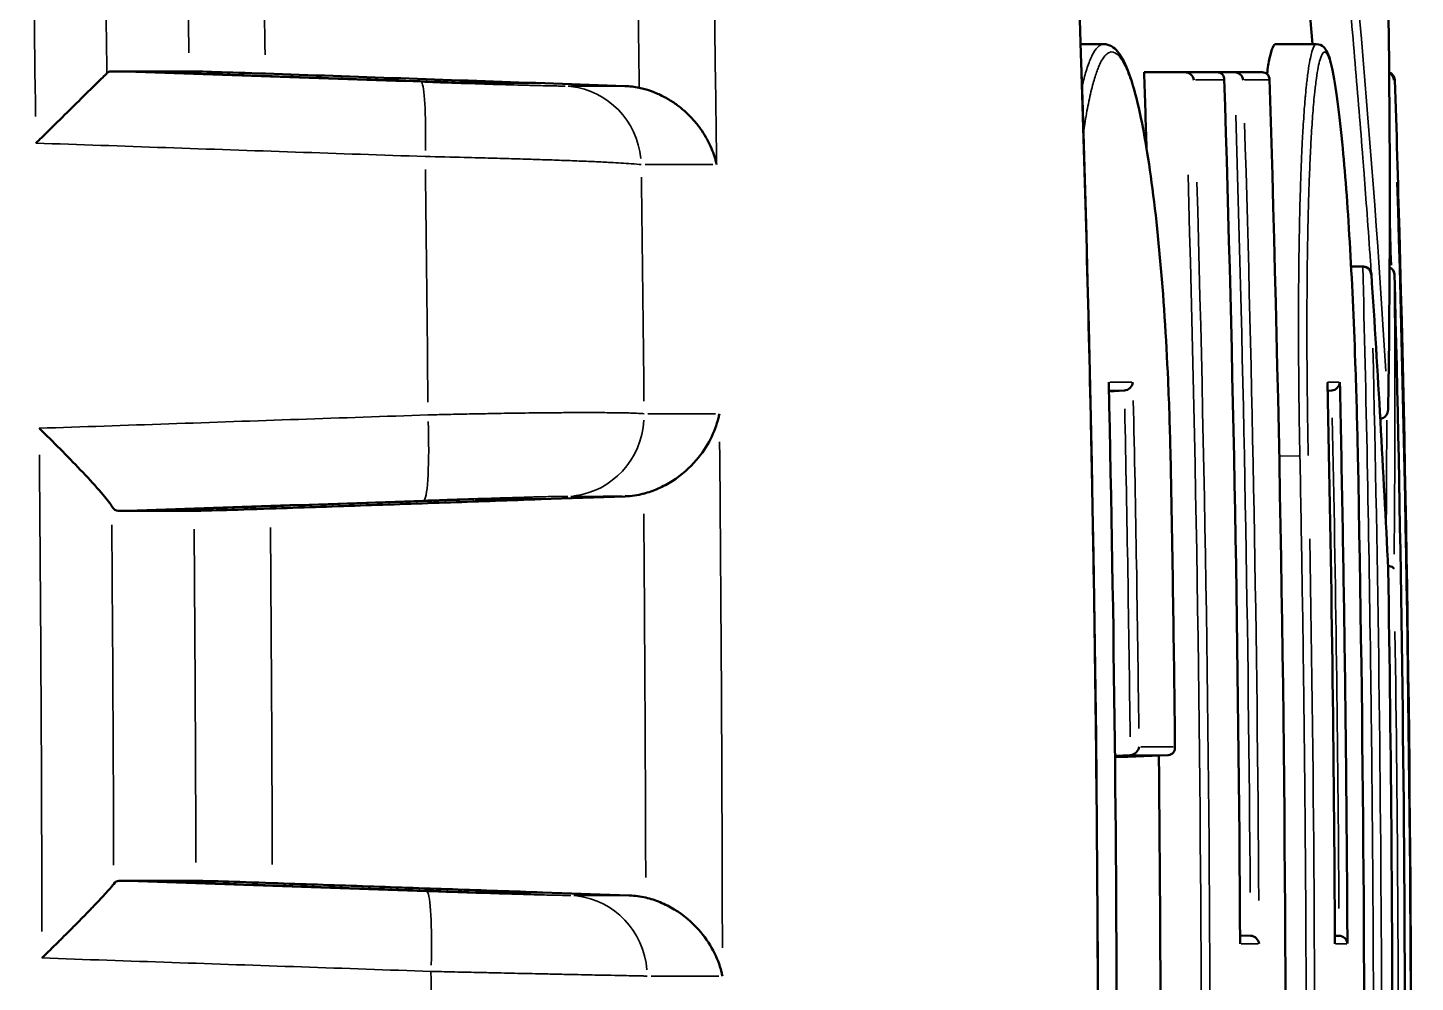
# Model space of a CAD drawing. Header units: millimetres. Extents: x 40 to 2195, y 40 to 1687.
# Drawn here: x 1221.92 to 1239.06, y 1390.66 to 1402.46 of the extents above; entities that cross this region are included whole.
import ezdxf

# ---------------------------------------------------------------- set-up
doc = ezdxf.new("R2010")
doc.units = ezdxf.units.MM
doc.header["$LTSCALE"] = 8
doc.layers.add('Visible (ISO)', color=7, linetype='Continuous', lineweight=50)
doc.layers.add('Visible Narrow (ISO)', color=7, linetype='Continuous', lineweight=35)

msp = doc.modelspace()

# ---------------------------------------------------------------- linework, layer by layer
at = {"layer": 'Visible (ISO)'}
for p, q in [((1234.932, 1402.254), (1235.218, 1402.253)), ((1235.218, 1402.253), (1235.218, 1402.253)), ((1237.343, 1402.254), (1237.846, 1402.253)), ((1237.846, 1402.253), (1237.846, 1402.253)), ((1235.717, 1401.908), (1236.116, 1401.908)), ((1236.22, 1401.906), (1235.717, 1401.908)), ((1236.616, 1401.906), (1236.116, 1401.908)), ((1236.328, 1401.908), (1236.672, 1401.908)), ((1236.832, 1401.906), (1236.328, 1401.908)), ((1237.173, 1401.906), (1236.672, 1401.908)), ((1227.38, 1401.773), (1228.203, 1401.773)), ((1229.3, 1401.735), (1228.202, 1401.773)), ((1235.043, 1401.597), (1235.043, 1401.597)), ((1238.426, 1399.505), (1238.272, 1399.506)), ((1238.417, 1399.505), (1238.272, 1399.506)), ((1235.472, 1397.974), (1235.281, 1397.963)), ((1238.033, 1397.974), (1237.981, 1397.971)), ((1238.562, 1397.621), (1238.562, 1397.621)), ((1238.637, 1397.626), (1238.633, 1397.626)), ((1227.446, 1396.63), (1228.268, 1396.63)), ((1229.304, 1396.666), (1228.258, 1396.63)), ((1238.596, 1395.808), (1238.596, 1395.808)), ((1235.546, 1393.47), (1235.355, 1393.462)), ((1235.355, 1393.447), (1235.515, 1393.447)), ((1236.013, 1393.47), (1235.515, 1393.447)), ((1227.456, 1391.773), (1228.279, 1391.773)), ((1229.356, 1391.735), (1228.285, 1391.773)), ((1237.03, 1391.237), (1236.901, 1391.241)), ((1238.124, 1391.237), (1238.073, 1391.238))]:
    msp.add_line(p, q, dxfattribs=at)
for centre, radius, start, end in [((839.702, 1389.201), 396.218, 1.70163, 1.83781), ((839.797, 1389.202), 396.735, 1.83523, 1.83533), ((840.014, 1389.201), 399, 358.18914, 1.54091), ((839.26, 1389.201), 388.299, 1.09227, 1.09619), ((839.702, 1389.201), 396.218, 359.38342, 0.61658), ((839.26, 1389.201), 388.299, 0.37944, 0.38318)]:
    msp.add_arc(centre, radius, start, end, dxfattribs=at)
for centre, major_axis, ratio, start_param, end_param in [((806.374, 1388.072), (432.037, 0.003), 0.61559, 0.053335, 0.070718), ((783.023, 1402.209), (450.785, -0.296), 0.000039, 6.063255, 6.065808), ((783.023, 1402.192), (450.786, -0.279), 0.00003, 6.065808, 6.073327), ((1224.897, 1401.88), (1.001, -0.035), 0.007343, 1.607324, 2.931356), ((1236.23, 1401.806), (0.0756, -0.0732), 0.900447, 0.85257, 2.388925), ((1236.606, 1401.806), (0.0728, 0.075), 0.9081, 5.466262, 7.002293), ((1236.84, 1401.806), (0.0752, -0.0727), 0.912972, 0.845607, 2.381961), ((1237.164, 1401.806), (0.0724, 0.0746), 0.920712, 5.473244, 7.009277), ((878.727, 1389.2), (-0.007, -381.504), 0.911853, 1.603862, 1.603938), ((1238.714, 1401.806), (0.1, 0.0031), 0.999879, 6.283092, 7.532475), ((1238.7, 1401.806), (0.0728, -0.0692), 0.990707, 0.796276, 1.877198), ((840.131, 1390.348), (-371.149, 146.715), 0.996028, 3.5435, 3.548226), ((1238.424, 1399.405), (0.0688, 0.0735), 0.984508, 5.481425, 7.018232), ((1238.709, 1399.405), (0.0707, 0.072), 0.982062, 5.514273, 6.660481), ((1238.707, 1399.405), (0.0717, -0.0702), 0.992162, 0.80436, 1.915747), ((840.004, 1389.201), (0, 399), 0.999837, 4.692414, 4.737972), ((1235.478, 1398.074), (0.074, 0.0756), 0.885739, 3.912894, 5.448934), ((1237.879, 1398.074), (0.0739, -0.0721), 0.93786, 0.763301, 0.827371), ((1238.033, 1398.074), (0.072, 0.0734), 0.943092, 3.944752, 5.480791), ((839.916, 1389.201), (0, -399), 0.998285, 1.585091, 1.59304), ((1235.942, 1397.162), (0.1, 0.002), 0.001372, 6.264186, 6.283185), ((878.8, 1389.201), (0, -381.471), 0.91174, 1.590116, 1.590191), ((1229.265, 1397.727), (-0.888, 0.584), 0.997982, 2.188016, 2.406178), ((1223.021, 1397.481), (0.021, -0.995), 0.230003, 5.926455, 6.278539), ((783.008, 1396.195), (450.938, 0.295), 0.000039, 0.218138, 0.220369), ((783.009, 1396.212), (450.938, 0.279), 0.00003, 0.210652, 0.218138), ((1224.956, 1396.523), (1, 0.035), 0.007351, 3.352293, 4.676893), ((1238.63, 1395.765), (0.0999, 0.0032), 0.413785, 6.251589, 6.289809), ((839.916, 1389.201), (0, -399), 0.998285, 1.575657, 1.585091), ((1235.554, 1393.57), (0.0744, 0.0752), 0.885866, 3.907247, 5.443285), ((1235.997, 1393.57), (0.0751, -0.0742), 0.893198, 5.593718, 7.138067), ((1223.058, 1390.916), (0.008, -1), 0.229728, 3.139743, 3.423053), ((783.016, 1392.209), (450.988, -0.296), 0.000039, 6.062337, 6.064723), ((783.015, 1392.191), (450.989, -0.279), 0.00003, 6.064723, 6.072195), ((1224.981, 1391.88), (1, -0.035), 0.007356, 1.60605, 2.93085), ((878.8, 1389.201), (0, -381.471), 0.91174, 1.577616, 1.577691), ((1229.32, 1390.679), (0.479, -0.942), 0.999234, 2.443025, 2.637283), ((1236.801, 1391.137), (0.0739, 0.0741), 0.908135, 5.452909, 5.549099), ((1237.036, 1391.137), (0.0741, -0.0736), 0.912945, 0.83226, 2.368705), ((1237.973, 1391.137), (0.0728, 0.073), 0.937873, 5.469329, 5.533401), ((1238.127, 1391.137), (0.073, -0.0725), 0.943146, 0.84758, 2.35201)]:
    msp.add_ellipse(centre, major_axis=major_axis, ratio=ratio, start_param=start_param, end_param=end_param, dxfattribs=at)
for points in [[(1234.738, 1407.191), (1235.283, 1395.21), (1235.283, 1383.192), (1234.738, 1371.212)], [(1238.619, 1406.873), (1238.741, 1403.832), (1238.778, 1400.79), (1238.73, 1397.749)], [(1227.38, 1401.773), (1226.916, 1401.789), (1225.988, 1401.82), (1224.595, 1401.868), (1223.665, 1401.9), (1223.2, 1401.916)], [(1236.705, 1401.819), (1236.818, 1398.263), (1236.884, 1394.705), (1236.901, 1391.147)], [(1237.264, 1401.818), (1237.531, 1393.411), (1237.531, 1384.991), (1237.264, 1376.584)], [(1238.523, 1399.413), (1238.603, 1398.198), (1238.672, 1396.983), (1238.73, 1395.769)], [(1235.279, 1398.063), (1235.411, 1392.157), (1235.411, 1386.246), (1235.279, 1380.339)], [(1237.979, 1398.069), (1238.031, 1395.761), (1238.062, 1393.452), (1238.073, 1391.144)], [(1236.042, 1397.164), (1236.066, 1395.963), (1236.084, 1394.761), (1236.097, 1393.56)], [(1238.356, 1397.171), (1238.493, 1390.311), (1238.453, 1383.445), (1238.236, 1376.588)], [(1238.73, 1395.768), (1238.805, 1391.222), (1238.802, 1386.673), (1238.722, 1382.127)]]:
    msp.add_open_spline(points, degree=3, dxfattribs=at)
for points, knots in [([(1235.218, 1402.253), (1235.287, 1402.253), (1235.345, 1402.212), (1235.443, 1402.096), (1235.488, 1402.004), (1235.613, 1401.657), (1235.688, 1401.325), (1235.814, 1400.541), (1235.868, 1400.099), (1235.954, 1399.148), (1235.988, 1398.63), (1236.025, 1397.794), (1236.035, 1397.478), (1236.042, 1397.164)], [0, 0, 0, 0, 0.0759161, 0.0759161, 0.1793103, 0.1793103, 0.3670622, 0.3670622, 0.5335556, 0.5335556, 0.6948383, 0.6948383, 0.7891971, 0.7891971, 0.7891971, 0.7891971]), ([(1237.343, 1402.254), (1237.343, 1402.254), (1237.343, 1402.254), (1237.343, 1402.254), (1237.317, 1402.254), (1237.291, 1402.2), (1237.266, 1402.079), (1237.255, 1402.027), (1237.244, 1401.962), (1237.234, 1401.884)], [0.784673, 0.784673, 0.784673, 0.784673, 0.7850238, 0.7850238, 0.7850238, 0.9152328, 0.9152328, 0.9152328, 0.9714728, 0.9714728, 0.9714728, 0.9714728]), ([(1237.846, 1402.253), (1237.881, 1402.253), (1237.912, 1402.236), (1237.949, 1402.202), (1237.96, 1402.185), (1238, 1402.113), (1238.018, 1402.045), (1238.085, 1401.742), (1238.129, 1401.403), (1238.203, 1400.611), (1238.234, 1400.186), (1238.287, 1399.261), (1238.31, 1398.752), (1238.339, 1397.884), (1238.348, 1397.526), (1238.356, 1397.171)], [0, 0, 0, 0, 0.0292011, 0.0292011, 0.0600647, 0.0600647, 0.1526831, 0.1526831, 0.3551472, 0.3551472, 0.5177737, 0.5177737, 0.677909, 0.677909, 0.7845865, 0.7845865, 0.7845865, 0.7845865]), ([(1222.902, 1401.893), (1222.91, 1401.901), (1222.918, 1401.906), (1222.934, 1401.914), (1222.942, 1401.916), (1222.95, 1401.916)], [-0.0226119, -0.0226119, -0.0226119, -0.0226119, -0.01130628, -0.01130628, -0.000001, -0.000001, -0.000001, -0.000001]), ([(1222.902, 1401.893), (1222.876, 1401.867), (1222.832, 1401.823), (1222.713, 1401.706), (1222.637, 1401.631), (1222.48, 1401.477), (1222.401, 1401.399), (1222.239, 1401.239), (1222.156, 1401.157), (1222.056, 1401.059), (1222.041, 1401.045), (1222.026, 1401.03)], [-0.1513923, -0.1513923, -0.1513923, -0.1513923, -0.1139948, -0.1139948, -0.072494, -0.072494, -0.0358194, -0.0358194, 0, 0, 0.0064077, 0.0064077, 0.0064077, 0.0064077]), ([(1224.861, 1401.889), (1225.418, 1401.869), (1225.975, 1401.85), (1227.088, 1401.811), (1227.645, 1401.792), (1228.202, 1401.773)], [-0.334543, -0.334543, -0.334543, -0.334543, -0.167272, -0.167272, -0.000001, -0.000001, -0.000001, -0.000001]), ([(1229.3, 1401.735), (1229.33, 1401.733), (1229.36, 1401.731), (1229.42, 1401.724), (1229.449, 1401.719), (1229.478, 1401.713)], [0.000001, 0.000001, 0.000001, 0.000001, 0.00899444, 0.00899444, 0.01798803, 0.01798803, 0.01798803, 0.01798803]), ([(1230.434, 1400.764), (1230.427, 1400.798), (1230.418, 1400.832), (1230.407, 1400.865), (1230.397, 1400.899), (1230.384, 1400.933), (1230.371, 1400.965), (1230.356, 1400.999), (1230.34, 1401.033), (1230.323, 1401.066), (1230.316, 1401.078), (1230.309, 1401.091), (1230.302, 1401.103), (1230.281, 1401.14), (1230.257, 1401.177), (1230.232, 1401.212), (1230.205, 1401.249), (1230.176, 1401.285), (1230.146, 1401.319), (1230.124, 1401.343), (1230.101, 1401.367), (1230.078, 1401.389), (1230.045, 1401.421), (1230.01, 1401.451), (1229.975, 1401.479), (1229.938, 1401.508), (1229.9, 1401.534), (1229.861, 1401.558), (1229.838, 1401.572), (1229.815, 1401.586), (1229.792, 1401.598), (1229.745, 1401.623), (1229.698, 1401.644), (1229.651, 1401.662), (1229.605, 1401.68), (1229.559, 1401.694), (1229.513, 1401.705), (1229.501, 1401.708), (1229.49, 1401.711), (1229.478, 1401.713)], [0.0000117, 0.0000117, 0.0000117, 0.0000117, 0.0714269, 0.0714269, 0.0714269, 0.144672, 0.144672, 0.144672, 0.2207306, 0.2207306, 0.2207306, 0.25, 0.25, 0.25, 0.3388935, 0.3388935, 0.3388935, 0.4325877, 0.4325877, 0.4325877, 0.5, 0.5, 0.5, 0.5950004, 0.5950004, 0.5950004, 0.6927757, 0.6927757, 0.6927757, 0.75, 0.75, 0.75, 0.8636167, 0.8636167, 0.8636167, 0.9728721, 0.9728721, 0.9728721, 1, 1, 1, 1]), ([(1238.417, 1399.505), (1238.424, 1399.505), (1238.432, 1399.504), (1238.447, 1399.5), (1238.455, 1399.497), (1238.474, 1399.488), (1238.484, 1399.48), (1238.502, 1399.46), (1238.508, 1399.45), (1238.518, 1399.427), (1238.519, 1399.415), (1238.52, 1399.408), (1238.52, 1399.407), (1238.52, 1399.407)], [-0.01135738, -0.01135738, -0.01135738, -0.01135738, -0.00992512, -0.00992512, -0.00831755, -0.00831755, -0.00564092, -0.00564092, -0.00312879, -0.00312879, 0, 0, 0.00008088, 0.00008088, 0.00008088, 0.00008088]), ([(1235.279, 1398.063), (1235.279, 1398.068), (1235.278, 1398.072), (1235.278, 1398.075), (1235.278, 1398.076), (1235.278, 1398.076)], [-0.001107649, -0.001107649, -0.001107649, -0.001107649, 0, 0, 0.000037705, 0.000037705, 0.000037705, 0.000037705]), ([(1229.533, 1396.699), (1229.594, 1396.715), (1229.654, 1396.736), (1229.773, 1396.789), (1229.832, 1396.82), (1230.003, 1396.93), (1230.102, 1397.019), (1230.255, 1397.197), (1230.313, 1397.284), (1230.403, 1397.46), (1230.436, 1397.549), (1230.461, 1397.654), (1230.465, 1397.67), (1230.468, 1397.687)], [-0.1631632, -0.1631632, -0.1631632, -0.1631632, -0.1438471, -0.1438471, -0.1230031, -0.1230031, -0.078048, -0.078048, -0.0385689, -0.0385689, 0, 0, 0.0071289, 0.0071289, 0.0071289, 0.0071289]), ([(1238.637, 1397.626), (1238.645, 1397.627), (1238.653, 1397.629), (1238.669, 1397.635), (1238.677, 1397.639), (1238.695, 1397.654), (1238.705, 1397.666), (1238.719, 1397.69), (1238.723, 1397.703), (1238.731, 1397.734), (1238.731, 1397.748), (1238.73, 1397.754), (1238.73, 1397.755), (1238.73, 1397.755)], [-0.006879568, -0.006879568, -0.006879568, -0.006879568, -0.005991082, -0.005991082, -0.00500592, -0.00500592, -0.003396861, -0.003396861, -0.001952652, -0.001952652, 0, 0, 0.000032701, 0.000032701, 0.000032701, 0.000032701]), ([(1222.065, 1397.507), (1222.07, 1397.501), (1222.082, 1397.49), (1222.093, 1397.479), (1222.185, 1397.39), (1222.273, 1397.304), (1222.443, 1397.132), (1222.526, 1397.046), (1222.688, 1396.875), (1222.766, 1396.789), (1222.888, 1396.647), (1222.934, 1396.589), (1222.961, 1396.548)], [-0.1572044, -0.1572044, -0.1572044, -0.1572044, -0.1549196, -0.1526346, -0.1526346, -0.1162269, -0.1162269, -0.0786036, -0.0786036, -0.0375456, -0.0375456, -0.0000019, -0.0000019, -0.0000019, -0.0000019]), ([(1223.26, 1396.487), (1223.725, 1396.503), (1224.189, 1396.519), (1224.653, 1396.534), (1225.118, 1396.55), (1225.582, 1396.566), (1226.045, 1396.582), (1226.509, 1396.598), (1226.973, 1396.614), (1227.436, 1396.63)], [0, 0, 0, 0, 0.333333, 0.333333, 0.333333, 0.666667, 0.666667, 0.666667, 1, 1, 1, 1]), ([(1228.258, 1396.63), (1227.888, 1396.617), (1227.146, 1396.591), (1226.034, 1396.553), (1225.292, 1396.527), (1224.92, 1396.514)], [0, 0, 0, 0, 0.3333333, 0.6666667, 1, 1, 1, 1]), ([(1238.728, 1395.807), (1238.735, 1395.806), (1238.742, 1395.805), (1238.76, 1395.802), (1238.77, 1395.798), (1238.786, 1395.79), (1238.792, 1395.786), (1238.802, 1395.776), (1238.802, 1395.771), (1238.803, 1395.769), (1238.803, 1395.769), (1238.803, 1395.769)], [0.00258698, 0.00258698, 0.00258698, 0.00258698, 0.00473743, 0.00473743, 0.00880362, 0.00880362, 0.01248879, 0.01248879, 0.0172751, 0.0172751, 0.01737648, 0.01737648, 0.01737648, 0.01737648]), ([(1222.987, 1391.876), (1222.975, 1391.862), (1222.96, 1391.844), (1222.923, 1391.801), (1222.901, 1391.777), (1222.855, 1391.726), (1222.831, 1391.701), (1222.78, 1391.647), (1222.753, 1391.618), (1222.71, 1391.574), (1222.696, 1391.559), (1222.65, 1391.511), (1222.616, 1391.477), (1222.548, 1391.407), (1222.514, 1391.372), (1222.458, 1391.317), (1222.438, 1391.296), (1222.387, 1391.246), (1222.357, 1391.215), (1222.295, 1391.154), (1222.263, 1391.123), (1222.201, 1391.061), (1222.169, 1391.03), (1222.125, 1390.986), (1222.113, 1390.975), (1222.1, 1390.963)], [0, 0, 0, 0, 0.1274523, 0.1274523, 0.25, 0.25, 0.353887, 0.353887, 0.4536944, 0.4536944, 0.5, 0.5, 0.6027423, 0.6027423, 0.6971464, 0.6971464, 0.75, 0.75, 0.8261276, 0.8261276, 0.9006432, 0.9006432, 0.9728814, 0.9728814, 1, 1, 1, 1]), ([(1227.462, 1391.773), (1226.999, 1391.789), (1226.535, 1391.804), (1226.071, 1391.82), (1225.607, 1391.836), (1225.143, 1391.852), (1224.679, 1391.868), (1224.214, 1391.884), (1223.75, 1391.9), (1223.285, 1391.916)], [0, 0, 0, 0, 0.333333, 0.333333, 0.333333, 0.666667, 0.666667, 0.666667, 1, 1, 1, 1]), ([(1224.946, 1391.888), (1225.317, 1391.875), (1226.06, 1391.85), (1227.173, 1391.811), (1227.914, 1391.785), (1228.285, 1391.773)], [0, 0, 0, 0, 0.3333333, 0.6666667, 1, 1, 1, 1]), ([(1230.506, 1390.74), (1230.502, 1390.756), (1230.499, 1390.773), (1230.472, 1390.879), (1230.437, 1390.968), (1230.344, 1391.144), (1230.284, 1391.231), (1230.128, 1391.406), (1230.028, 1391.492), (1229.856, 1391.597), (1229.798, 1391.626), (1229.68, 1391.675), (1229.62, 1391.694), (1229.559, 1391.708)], [-0.165333, -0.165333, -0.165333, -0.165333, -0.1584235, -0.1584235, -0.1209548, -0.1209548, -0.0825725, -0.0825725, -0.0390207, -0.0390207, -0.0187999, -0.0187999, -0.000001, -0.000001, -0.000001, -0.000001])]:
    msp.add_open_spline(points, degree=3, knots=knots, dxfattribs=at)
at = {"layer": 'Visible Narrow (ISO)'}
for p, q in [((1223.142, 1401.91), (1226.592, 1401.791)), ((1236.16, 1401.906), (1236.522, 1401.906)), ((1236.86, 1401.906), (1237.166, 1401.906)), ((1236.349, 1401.81), (1236.687, 1401.81)), ((1236.957, 1401.81), (1237.249, 1401.81)), ((1238.801, 1401.81), (1238.814, 1401.81)), ((1229.552, 1400.764), (1230.389, 1400.764)), ((1238.426, 1399.505), (1238.417, 1399.505)), ((1238.52, 1399.407), (1238.523, 1399.407)), ((1238.807, 1399.407), (1238.809, 1399.407)), ((1235.291, 1397.974), (1235.463, 1397.974)), ((1235.563, 1398.076), (1235.293, 1398.076)), ((1237.985, 1397.974), (1238.031, 1397.974)), ((1238.125, 1398.076), (1237.987, 1398.076)), ((1230.422, 1397.687), (1229.586, 1397.687)), ((1237.627, 1397.168), (1237.397, 1397.164)), ((1236.075, 1393.571), (1235.676, 1393.571)), ((1235.571, 1393.47), (1235.991, 1393.47)), ((1228.67, 1391.735), (1229.321, 1391.735)), ((1236.913, 1391.137), (1237.124, 1391.137)), ((1238.081, 1391.137), (1238.219, 1391.137)), ((1229.624, 1390.74), (1230.46, 1390.74))]:
    msp.add_line(p, q, dxfattribs=at)
for centre, radius, start, end in [((839.75, 1389.201), 397.156, 0.35633, 1.74227), ((839.812, 1389.202), 397.222, 0.3705, 1.75588), ((839.78, 1389.201), 397.36, 0.35614, 1.74137), ((839.705, 1389.201), 396.718, 358.34826, 1.65174), ((839.703, 1389.201), 396.827, 358.3613, 1.6387), ((839.82, 1389.201), 397.644, 358.36467, 1.63533), ((839.897, 1389.201), 398.181, 0.32853, 1.22718), ((839.559, 1389.201), 395.818, 358.84375, 1.15625), ((839.865, 1389.201), 397.958, 358.33256, 0.99935), ((839.941, 1389.201), 398.494, 358.3348, 0.99797)]:
    msp.add_arc(centre, radius, start, end, dxfattribs=at)
for centre, major_axis, ratio, start_param, end_param in [((1198.154, 1389.197), (0.003, -148.597), 0.161162, 1.652722, 1.692564), ((806.379, 1388.159), (432.632, 0.002), 0.615662, 0.037743, 0.068596), ((806.456, 1400.318), (432.294, 0.001), 0.615661, 6.275265, 6.306099), ((1202.265, 1389.196), (0.005, -141.157), 0.154032, 1.662649, 1.691964), ((1203.137, 1389.196), (0.005, -140.544), 0.155203, 1.662877, 1.69267), ((1226.748, 1400.785), (0.034, 0.999), 0.084699, 4.868005, 6.201322), ((781.786, 1401.726), (457.123, 0.007), 0.000019, 0.205785, 0.212779), ((1228.527, 1400.735), (0, 1), 0.977361, 4.816717, 6.172242), ((1203.783, 1389.202), (-0.001, 148.153), 0.156082, 4.770668, 4.790102), ((1206.238, 1389.202), (-0.002, 146.352), 0.159475, 4.771447, 4.790418), ((839.323, 1388.978), (399.686, 0.001), 0.993068, 6.25515, 6.312339), ((839.326, 1388.968), (399.585, 0.002), 0.993068, 0.026593, 0.028274), ((814.057, 1399.211), (424.485, -27.271), 0.705293, 0.079986, 0.090886), ((813.472, 1398.956), (425.338, -2.221), 0.707099, 6.280578, 6.291466), ((839.968, 1389.201), (0, -399), 0.999204, 1.553096, 1.5941), ((838.402, 1389.175), (8.838, -398.662), 0.996276, 1.560304, 1.570472), ((838.623, 1389.178), (8.83, -398.332), 0.996274, 1.560052, 1.570226), ((839.783, 1389.197), (8.78, -398.363), 0.999715, 1.554733, 1.569951), ((1226.782, 1397.615), (0.034, -0.999), 0.089186, 0.088571, 1.543983), ((1228.561, 1397.665), (0, -1), 0.97727, 0.113554, 1.514126), ((812.243, 1399.023), (426.467, -2.222), 0.707088, 6.281575, 6.285861), ((1209.281, 1389.203), (-0.001, 139.734), 0.151907, 4.725872, 4.770648), ((1198.14, 1389.203), (0, -148.502), 0.161362, 1.584853, 1.624538), ((1235.942, 1397.162), (0.1, 0.002), 0.001372, 0.003276, 0.062242), ((1238.256, 1397.169), (0.1, 0.002), 0.000013, 0.002506, 0.047614), ((839.652, 1389.201), (0, 399), 0.993655, 4.727909, 4.732113), ((781.534, 1396.682), (457.458, -0.014), 0.000023, 6.069962, 6.076646), ((1208.295, 1389.201), (0.003, 140.401), 0.151478, 4.73203, 4.764044), ((1198.964, 1389.208), (0.001, -147.832), 0.162526, 1.590427, 1.618884), ((1202.209, 1389.201), (0, -141.094), 0.154492, 1.591657, 1.620837), ((1203.081, 1389.201), (0, -140.482), 0.155674, 1.591574, 1.62123), ((839.652, 1389.201), (0, 399), 0.993655, 4.723559, 4.727459), ((839.985, 1389.201), (0, 399), 0.999497, 4.692087, 4.72691), ((839.994, 1389.201), (0, -399), 0.999656, 1.550488, 1.585322), ((1226.819, 1390.786), (0.034, 0.999), 0.086746, 4.803566, 6.197865), ((1228.599, 1390.736), (0, 1), 0.977167, 4.792872, 6.170995)]:
    msp.add_ellipse(centre, major_axis=major_axis, ratio=ratio, start_param=start_param, end_param=end_param, dxfattribs=at)
for points, knots in [([(1230.434, 1400.764), (1230.42, 1401.927), (1230.386, 1404.247), (1230.343, 1406.558), (1230.32, 1407.711)], [0.000005, 0.000005, 0.000005, 0.000005, 0.5, 0.9999934, 0.9999934, 0.9999934, 0.9999934]), ([(1234.733, 1407.191), (1234.766, 1406.468), (1234.797, 1405.726), (1234.828, 1404.963), (1234.858, 1404.217), (1234.886, 1403.452), (1234.913, 1402.664), (1234.922, 1402.408), (1234.93, 1402.149), (1234.938, 1401.888), (1234.961, 1401.181), (1234.982, 1400.458), (1235.002, 1399.72), (1235.021, 1399.004), (1235.039, 1398.275), (1235.054, 1397.535), (1235.065, 1397.005), (1235.076, 1396.469), (1235.085, 1395.929), (1235.099, 1395.1), (1235.11, 1394.26), (1235.119, 1393.412), (1235.128, 1392.575), (1235.135, 1391.73), (1235.138, 1390.879), (1235.14, 1390.437), (1235.141, 1389.994), (1235.142, 1389.549), (1235.143, 1388.108), (1235.136, 1386.653), (1235.122, 1385.204), (1235.114, 1384.47), (1235.105, 1383.737), (1235.093, 1383.009), (1235.083, 1382.373), (1235.072, 1381.741), (1235.059, 1381.115), (1235.046, 1380.482), (1235.032, 1379.856), (1235.016, 1379.238), (1235.001, 1378.606), (1234.983, 1377.984), (1234.965, 1377.375), (1234.959, 1377.16), (1234.952, 1376.947), (1234.946, 1376.735), (1234.923, 1376.019), (1234.899, 1375.323), (1234.874, 1374.644), (1234.848, 1373.946), (1234.822, 1373.267), (1234.794, 1372.605), (1234.774, 1372.132), (1234.754, 1371.668), (1234.733, 1371.212)], [0, 0, 0, 0, 0.072612, 0.072612, 0.072612, 0.143538, 0.143538, 0.143538, 0.166667, 0.166667, 0.166667, 0.229194, 0.229194, 0.229194, 0.289872, 0.289872, 0.289872, 0.333333, 0.333333, 0.333333, 0.400048, 0.400048, 0.400048, 0.46584, 0.46584, 0.46584, 0.5, 0.5, 0.5, 0.610613, 0.610613, 0.610613, 0.666667, 0.666667, 0.666667, 0.715567, 0.715567, 0.715567, 0.76497, 0.76497, 0.76497, 0.815524, 0.815524, 0.815524, 0.833333, 0.833333, 0.833333, 0.893665, 0.893665, 0.893665, 0.955708, 0.955708, 0.955708, 1, 1, 1, 1]), ([(1229.478, 1401.713), (1229.467, 1402.547), (1229.443, 1404.213), (1229.413, 1405.875), (1229.398, 1406.705)], [0, 0, 0, 0, 0.5, 0.999999, 0.999999, 0.999999, 0.999999]), ([(1237.837, 1406.872), (1237.875, 1406.537), (1237.912, 1406.209), (1237.947, 1405.888), (1237.992, 1405.475), (1238.034, 1405.074), (1238.073, 1404.683), (1238.104, 1404.378), (1238.134, 1404.08), (1238.162, 1403.788), (1238.169, 1403.716), (1238.176, 1403.643), (1238.182, 1403.571), (1238.21, 1403.276), (1238.237, 1402.987), (1238.262, 1402.704), (1238.299, 1402.289), (1238.334, 1401.887), (1238.365, 1401.499), (1238.382, 1401.301), (1238.397, 1401.106), (1238.412, 1400.915), (1238.418, 1400.846), (1238.423, 1400.777), (1238.428, 1400.709), (1238.441, 1400.545), (1238.453, 1400.384), (1238.465, 1400.224), (1238.479, 1400.03), (1238.493, 1399.837), (1238.507, 1399.644), (1238.512, 1399.57), (1238.517, 1399.497), (1238.522, 1399.423)], [0, 0, 0, 0, 0.0875493, 0.0875493, 0.0875493, 0.2, 0.2, 0.2, 0.2879261, 0.2879261, 0.2879261, 0.3098527, 0.3098527, 0.3098527, 0.4, 0.4, 0.4, 0.5323759, 0.5323759, 0.5323759, 0.6, 0.6, 0.6, 0.6245174, 0.6245174, 0.6245174, 0.6831636, 0.6831636, 0.6831636, 0.7544802, 0.7544802, 0.7544802, 0.7817741, 0.7817741, 0.7817741, 0.7817741]), ([(1222.824, 1406.574), (1222.839, 1405.794), (1222.867, 1404.234), (1222.891, 1402.673), (1222.902, 1401.893)], [0, 0, 0, 0, 0.5, 0.9999988, 0.9999988, 0.9999988, 0.9999988]), ([(1235.218, 1402.253), (1235.218, 1402.253), (1235.217, 1402.253), (1235.192, 1402.253), (1235.167, 1402.24), (1235.119, 1402.193), (1235.097, 1402.159), (1235.069, 1402.103), (1235.063, 1402.091), (1235.037, 1402.033), (1235.018, 1401.981), (1234.982, 1401.863), (1234.965, 1401.798), (1234.949, 1401.727)], [0.4999874, 0.4999874, 0.4999874, 0.4999874, 0.5004539, 0.5004539, 0.5384615, 0.5384615, 0.5739562, 0.5739562, 0.5837168, 0.5837168, 0.6153846, 0.6153846, 0.6455423, 0.6455423, 0.6455423, 0.6455423]), ([(1237.846, 1402.253), (1237.846, 1402.253), (1237.846, 1402.253), (1237.846, 1402.253), (1237.838, 1402.253), (1237.83, 1402.248), (1237.822, 1402.238), (1237.814, 1402.226), (1237.805, 1402.208), (1237.796, 1402.184), (1237.794, 1402.176), (1237.791, 1402.168), (1237.788, 1402.159), (1237.782, 1402.136), (1237.775, 1402.11), (1237.769, 1402.079), (1237.767, 1402.071), (1237.765, 1402.062), (1237.764, 1402.054), (1237.756, 1402.012), (1237.748, 1401.965), (1237.741, 1401.911), (1237.737, 1401.884), (1237.733, 1401.855), (1237.73, 1401.825), (1237.727, 1401.801), (1237.724, 1401.775), (1237.721, 1401.749), (1237.717, 1401.709), (1237.713, 1401.667), (1237.709, 1401.623), (1237.707, 1401.606), (1237.706, 1401.588), (1237.704, 1401.57), (1237.702, 1401.542), (1237.7, 1401.513), (1237.697, 1401.484), (1237.694, 1401.436), (1237.69, 1401.386), (1237.687, 1401.334), (1237.683, 1401.286), (1237.68, 1401.237), (1237.677, 1401.186), (1237.675, 1401.142), (1237.672, 1401.096), (1237.67, 1401.05), (1237.666, 1400.974), (1237.662, 1400.895), (1237.659, 1400.815), (1237.658, 1400.798), (1237.658, 1400.78), (1237.657, 1400.762), (1237.654, 1400.699), (1237.652, 1400.635), (1237.65, 1400.571), (1237.648, 1400.508), (1237.646, 1400.445), (1237.644, 1400.382), (1237.642, 1400.321), (1237.64, 1400.26), (1237.639, 1400.199), (1237.637, 1400.118), (1237.635, 1400.036), (1237.634, 1399.954), (1237.632, 1399.872), (1237.631, 1399.79), (1237.629, 1399.709), (1237.629, 1399.705), (1237.629, 1399.702), (1237.629, 1399.698), (1237.628, 1399.641), (1237.628, 1399.585), (1237.627, 1399.528), (1237.626, 1399.457), (1237.626, 1399.386), (1237.625, 1399.316), (1237.624, 1399.224), (1237.624, 1399.133), (1237.623, 1399.042), (1237.623, 1398.949), (1237.623, 1398.856), (1237.623, 1398.764), (1237.623, 1398.739), (1237.623, 1398.714), (1237.623, 1398.689), (1237.623, 1398.62), (1237.623, 1398.552), (1237.624, 1398.484), (1237.624, 1398.475), (1237.624, 1398.467), (1237.624, 1398.458), (1237.624, 1398.368), (1237.625, 1398.279), (1237.625, 1398.191), (1237.626, 1398.1), (1237.627, 1398.01), (1237.628, 1397.921), (1237.628, 1397.913), (1237.628, 1397.906), (1237.628, 1397.898), (1237.629, 1397.817), (1237.63, 1397.737), (1237.631, 1397.658), (1237.633, 1397.556), (1237.634, 1397.455), (1237.636, 1397.356), (1237.637, 1397.293), (1237.638, 1397.23), (1237.64, 1397.169)], [0.4523014, 0.4523014, 0.4523014, 0.4523014, 0.4525102, 0.4525102, 0.4525102, 0.4744602, 0.4744602, 0.4744602, 0.5, 0.5, 0.5, 0.5078283, 0.5078283, 0.5078283, 0.5280781, 0.5280781, 0.5280781, 0.5333732, 0.5333732, 0.5333732, 0.5586647, 0.5586647, 0.5586647, 0.5714286, 0.5714286, 0.5714286, 0.5816365, 0.5816365, 0.5816365, 0.5971775, 0.5971775, 0.5971775, 0.6032886, 0.6032886, 0.6032886, 0.6127455, 0.6127455, 0.6127455, 0.6283457, 0.6283457, 0.6283457, 0.6428571, 0.6428571, 0.6428571, 0.6556479, 0.6556479, 0.6556479, 0.6768719, 0.6768719, 0.6768719, 0.6816148, 0.6816148, 0.6816148, 0.6981895, 0.6981895, 0.6981895, 0.7142857, 0.7142857, 0.7142857, 0.7296342, 0.7296342, 0.7296342, 0.7501983, 0.7501983, 0.7501983, 0.7705984, 0.7705984, 0.7705984, 0.7715274, 0.7715274, 0.7715274, 0.7857143, 0.7857143, 0.7857143, 0.8035157, 0.8035157, 0.8035157, 0.8266875, 0.8266875, 0.8266875, 0.8506467, 0.8506467, 0.8506467, 0.8571429, 0.8571429, 0.8571429, 0.8752085, 0.8752085, 0.8752085, 0.8774547, 0.8774547, 0.8774547, 0.9015295, 0.9015295, 0.9015295, 0.926376, 0.926376, 0.926376, 0.9285714, 0.9285714, 0.9285714, 0.9512898, 0.9512898, 0.9512898, 0.9809278, 0.9809278, 0.9809278, 1, 1, 1, 1]), ([(1236.041, 1397.164), (1236.039, 1397.255), (1236.037, 1397.347), (1236.035, 1397.437), (1236.032, 1397.529), (1236.029, 1397.62), (1236.026, 1397.711), (1236.023, 1397.801), (1236.02, 1397.892), (1236.016, 1397.982), (1236.013, 1398.066), (1236.009, 1398.149), (1236.005, 1398.233), (1236.003, 1398.268), (1236.002, 1398.303), (1236, 1398.338), (1235.994, 1398.452), (1235.988, 1398.565), (1235.981, 1398.677), (1235.974, 1398.79), (1235.967, 1398.903), (1235.959, 1399.013), (1235.951, 1399.125), (1235.943, 1399.235), (1235.934, 1399.343), (1235.933, 1399.364), (1235.931, 1399.384), (1235.929, 1399.405), (1235.928, 1399.424), (1235.926, 1399.442), (1235.925, 1399.46), (1235.91, 1399.637), (1235.893, 1399.808), (1235.876, 1399.972), (1235.859, 1400.137), (1235.84, 1400.294), (1235.821, 1400.445), (1235.82, 1400.448), (1235.82, 1400.452), (1235.82, 1400.455), (1235.8, 1400.607), (1235.779, 1400.75), (1235.758, 1400.885), (1235.736, 1401.02), (1235.714, 1401.145), (1235.691, 1401.261), (1235.689, 1401.267), (1235.688, 1401.273), (1235.687, 1401.28), (1235.663, 1401.399), (1235.638, 1401.507), (1235.613, 1401.603), (1235.591, 1401.687), (1235.568, 1401.762), (1235.545, 1401.827), (1235.542, 1401.837), (1235.539, 1401.846), (1235.535, 1401.855), (1235.515, 1401.91), (1235.495, 1401.958), (1235.475, 1401.998), (1235.455, 1402.038), (1235.434, 1402.071), (1235.414, 1402.096), (1235.407, 1402.105), (1235.4, 1402.112), (1235.393, 1402.119), (1235.387, 1402.125), (1235.382, 1402.129), (1235.376, 1402.133), (1235.346, 1402.156), (1235.317, 1402.162), (1235.288, 1402.15), (1235.272, 1402.145), (1235.257, 1402.134), (1235.242, 1402.119), (1235.235, 1402.112), (1235.228, 1402.104), (1235.221, 1402.095), (1235.198, 1402.064), (1235.175, 1402.022), (1235.153, 1401.969), (1235.136, 1401.929), (1235.119, 1401.882), (1235.103, 1401.829), (1235.095, 1401.802), (1235.087, 1401.774), (1235.079, 1401.744), (1235.061, 1401.676), (1235.043, 1401.6), (1235.027, 1401.517), (1235.011, 1401.439), (1234.996, 1401.355), (1234.982, 1401.265), (1234.977, 1401.231), (1234.971, 1401.197), (1234.966, 1401.162)], [0.0000277, 0.0000277, 0.0000277, 0.0000277, 0.0176556, 0.0176556, 0.0176556, 0.0354503, 0.0354503, 0.0354503, 0.0532686, 0.0532686, 0.0532686, 0.0698869, 0.0698869, 0.0698869, 0.0769231, 0.0769231, 0.0769231, 0.0996333, 0.0996333, 0.0996333, 0.1224928, 0.1224928, 0.1224928, 0.1454533, 0.1454533, 0.1454533, 0.149911, 0.149911, 0.149911, 0.1538462, 0.1538462, 0.1538462, 0.1918536, 0.1918536, 0.1918536, 0.2298611, 0.2298611, 0.2298611, 0.2307692, 0.2307692, 0.2307692, 0.2692308, 0.2692308, 0.2692308, 0.3076923, 0.3076923, 0.3076923, 0.3098152, 0.3098152, 0.3098152, 0.3498097, 0.3498097, 0.3498097, 0.3846154, 0.3846154, 0.3846154, 0.3897722, 0.3897722, 0.3897722, 0.4202499, 0.4202499, 0.4202499, 0.4507662, 0.4507662, 0.4507662, 0.4615385, 0.4615385, 0.4615385, 0.4697431, 0.4697431, 0.4697431, 0.5148635, 0.5148635, 0.5148635, 0.5384615, 0.5384615, 0.5384615, 0.5497243, 0.5497243, 0.5497243, 0.5868972, 0.5868972, 0.5868972, 0.6153846, 0.6153846, 0.6153846, 0.6296864, 0.6296864, 0.6296864, 0.6621372, 0.6621372, 0.6621372, 0.6923077, 0.6923077, 0.6923077, 0.7034435, 0.7034435, 0.7034435, 0.7034435]), ([(1238.355, 1397.171), (1238.354, 1397.265), (1238.351, 1397.358), (1238.349, 1397.451), (1238.347, 1397.543), (1238.345, 1397.634), (1238.342, 1397.725), (1238.34, 1397.818), (1238.337, 1397.909), (1238.334, 1398.001), (1238.332, 1398.092), (1238.329, 1398.183), (1238.326, 1398.274), (1238.324, 1398.313), (1238.323, 1398.352), (1238.321, 1398.39), (1238.318, 1398.5), (1238.313, 1398.61), (1238.309, 1398.718), (1238.305, 1398.827), (1238.3, 1398.935), (1238.295, 1399.042), (1238.29, 1399.148), (1238.285, 1399.253), (1238.28, 1399.357), (1238.278, 1399.396), (1238.276, 1399.435), (1238.274, 1399.474), (1238.273, 1399.497), (1238.271, 1399.52), (1238.27, 1399.542), (1238.257, 1399.793), (1238.242, 1400.03), (1238.227, 1400.253), (1238.22, 1400.345), (1238.214, 1400.434), (1238.207, 1400.521), (1238.207, 1400.529), (1238.206, 1400.538), (1238.205, 1400.546), (1238.182, 1400.85), (1238.156, 1401.119), (1238.13, 1401.345), (1238.108, 1401.543), (1238.084, 1401.708), (1238.06, 1401.836), (1238.057, 1401.853), (1238.054, 1401.87), (1238.051, 1401.886), (1238.05, 1401.891), (1238.049, 1401.897), (1238.048, 1401.902), (1238.024, 1402.016), (1238, 1402.093), (1237.978, 1402.13), (1237.975, 1402.133), (1237.973, 1402.136), (1237.971, 1402.139), (1237.969, 1402.142), (1237.967, 1402.144), (1237.965, 1402.146), (1237.941, 1402.17), (1237.918, 1402.151), (1237.897, 1402.088), (1237.894, 1402.081), (1237.892, 1402.073), (1237.889, 1402.064), (1237.881, 1402.037), (1237.873, 1402.004), (1237.866, 1401.965), (1237.858, 1401.926), (1237.851, 1401.881), (1237.844, 1401.83), (1237.84, 1401.801), (1237.836, 1401.769), (1237.832, 1401.736), (1237.829, 1401.712), (1237.826, 1401.688), (1237.823, 1401.662), (1237.815, 1401.583), (1237.807, 1401.495), (1237.8, 1401.399), (1237.793, 1401.309), (1237.786, 1401.211), (1237.78, 1401.109), (1237.778, 1401.066), (1237.775, 1401.022), (1237.773, 1400.977), (1237.769, 1400.906), (1237.766, 1400.833), (1237.763, 1400.758), (1237.76, 1400.683), (1237.757, 1400.606), (1237.754, 1400.529), (1237.752, 1400.46), (1237.749, 1400.39), (1237.747, 1400.32), (1237.746, 1400.261), (1237.744, 1400.202), (1237.742, 1400.142), (1237.74, 1400.061), (1237.739, 1399.98), (1237.737, 1399.899), (1237.736, 1399.814), (1237.734, 1399.729), (1237.733, 1399.645), (1237.732, 1399.591), (1237.731, 1399.537), (1237.731, 1399.483), (1237.73, 1399.414), (1237.729, 1399.345), (1237.729, 1399.276), (1237.727, 1399.094), (1237.727, 1398.913), (1237.727, 1398.735), (1237.727, 1398.71), (1237.727, 1398.685), (1237.727, 1398.66), (1237.727, 1398.585), (1237.727, 1398.51), (1237.727, 1398.435), (1237.728, 1398.34), (1237.728, 1398.245), (1237.729, 1398.152), (1237.73, 1398.062), (1237.731, 1397.972), (1237.732, 1397.884), (1237.733, 1397.805), (1237.734, 1397.728), (1237.735, 1397.651), (1237.736, 1397.564), (1237.737, 1397.478), (1237.739, 1397.394), (1237.74, 1397.318), (1237.742, 1397.244), (1237.743, 1397.171)], [0, 0, 0, 0, 0.0161179, 0.0161179, 0.0161179, 0.0320314, 0.0320314, 0.0320314, 0.0482514, 0.0482514, 0.0482514, 0.0644714, 0.0644714, 0.0644714, 0.0714286, 0.0714286, 0.0714286, 0.0911904, 0.0911904, 0.0911904, 0.1110209, 0.1110209, 0.1110209, 0.1308594, 0.1308594, 0.1308594, 0.1384144, 0.1384144, 0.1384144, 0.1428571, 0.1428571, 0.1428571, 0.1919865, 0.1919865, 0.1919865, 0.2122787, 0.2122787, 0.2122787, 0.2142857, 0.2142857, 0.2142857, 0.2857143, 0.2857143, 0.2857143, 0.3486405, 0.3486405, 0.3486405, 0.3571429, 0.3571429, 0.3571429, 0.3600228, 0.3600228, 0.3600228, 0.4227491, 0.4227491, 0.4227491, 0.4285714, 0.4285714, 0.4285714, 0.4339008, 0.4339008, 0.4339008, 0.5, 0.5, 0.5, 0.5077893, 0.5077893, 0.5077893, 0.532518, 0.532518, 0.532518, 0.5571682, 0.5571682, 0.5571682, 0.5714286, 0.5714286, 0.5714286, 0.5815681, 0.5815681, 0.5815681, 0.6129292, 0.6129292, 0.6129292, 0.6428571, 0.6428571, 0.6428571, 0.6555698, 0.6555698, 0.6555698, 0.6757554, 0.6757554, 0.6757554, 0.6961313, 0.6961313, 0.6961313, 0.7142857, 0.7142857, 0.7142857, 0.7295577, 0.7295577, 0.7295577, 0.7503581, 0.7503581, 0.7503581, 0.7719417, 0.7719417, 0.7719417, 0.7857143, 0.7857143, 0.7857143, 0.8034336, 0.8034336, 0.8034336, 0.8505037, 0.8505037, 0.8505037, 0.8571429, 0.8571429, 0.8571429, 0.8773338, 0.8773338, 0.8773338, 0.9033206, 0.9033206, 0.9033206, 0.9285714, 0.9285714, 0.9285714, 0.9512639, 0.9512639, 0.9512639, 0.9769839, 0.9769839, 0.9769839, 1, 1, 1, 1]), ([(1226.783, 1401.785), (1226.912, 1401.78), (1227.041, 1401.776), (1227.165, 1401.772), (1227.203, 1401.771), (1227.24, 1401.77), (1227.277, 1401.768), (1227.436, 1401.763), (1227.588, 1401.759), (1227.728, 1401.754), (1227.869, 1401.75), (1227.998, 1401.747), (1228.11, 1401.744), (1228.132, 1401.743), (1228.154, 1401.742), (1228.175, 1401.742), (1228.259, 1401.74), (1228.332, 1401.738), (1228.393, 1401.737), (1228.425, 1401.736), (1228.454, 1401.736), (1228.479, 1401.735), (1228.513, 1401.735), (1228.541, 1401.735), (1228.562, 1401.735)], [0, 0, 0, 0, 0.153544, 0.153544, 0.153544, 0.2, 0.2, 0.2, 0.4, 0.4, 0.4, 0.6, 0.6, 0.6, 0.640246, 0.640246, 0.640246, 0.8, 0.8, 0.8, 0.883531, 0.883531, 0.883531, 1, 1, 1, 1]), ([(1226.835, 1400.864), (1226.301, 1400.882), (1225.766, 1400.901), (1225.232, 1400.919), (1224.697, 1400.938), (1224.163, 1400.956), (1223.629, 1400.974), (1223.095, 1400.993), (1222.56, 1401.011), (1222.026, 1401.03)], [0, 0, 0, 0, 0.333333, 0.333333, 0.333333, 0.666667, 0.666667, 0.666667, 1, 1, 1, 1]), ([(1226.835, 1400.864), (1226.997, 1400.861), (1227.159, 1400.857), (1227.316, 1400.853), (1227.347, 1400.852), (1227.378, 1400.851), (1227.408, 1400.851), (1227.465, 1400.849), (1227.521, 1400.848), (1227.576, 1400.846), (1227.675, 1400.844), (1227.773, 1400.841), (1227.867, 1400.838), (1227.961, 1400.836), (1228.053, 1400.833), (1228.142, 1400.83), (1228.176, 1400.829), (1228.21, 1400.828), (1228.243, 1400.827), (1228.247, 1400.827), (1228.25, 1400.826), (1228.253, 1400.826), (1228.334, 1400.824), (1228.413, 1400.821), (1228.488, 1400.818), (1228.564, 1400.815), (1228.637, 1400.813), (1228.706, 1400.81), (1228.747, 1400.808), (1228.787, 1400.807), (1228.825, 1400.805), (1228.859, 1400.804), (1228.892, 1400.802), (1228.924, 1400.801), (1228.996, 1400.797), (1229.063, 1400.794), (1229.124, 1400.791), (1229.169, 1400.789), (1229.212, 1400.786), (1229.251, 1400.784), (1229.298, 1400.781), (1229.341, 1400.778), (1229.379, 1400.775), (1229.431, 1400.771), (1229.473, 1400.768), (1229.504, 1400.764)], [0.0000001, 0.0000001, 0.0000001, 0.0000001, 0.1284976, 0.1284976, 0.1284976, 0.1535452, 0.1535452, 0.1535452, 0.2, 0.2, 0.2, 0.283013, 0.283013, 0.283013, 0.3653036, 0.3653036, 0.3653036, 0.3968842, 0.3968842, 0.3968842, 0.4, 0.4, 0.4, 0.4769085, 0.4769085, 0.4769085, 0.5541982, 0.5541982, 0.5541982, 0.6, 0.6, 0.6, 0.6402448, 0.6402448, 0.6402448, 0.7318356, 0.7318356, 0.7318356, 0.8, 0.8, 0.8, 0.88353, 0.88353, 0.88353, 0.9999998, 0.9999998, 0.9999998, 0.9999998]), ([(1238.417, 1399.505), (1238.437, 1398.706), (1238.456, 1397.898), (1238.488, 1396.278), (1238.501, 1395.467), (1238.516, 1394.378), (1238.52, 1394.104), (1238.523, 1393.8), (1238.524, 1393.771), (1238.531, 1393.129), (1238.537, 1392.514), (1238.545, 1391.28), (1238.548, 1390.661), (1238.551, 1389.417), (1238.55, 1388.793), (1238.548, 1388.023), (1238.548, 1387.886), (1238.547, 1387.691), (1238.547, 1387.632), (1238.543, 1386.668), (1238.536, 1385.742), (1238.515, 1383.882), (1238.502, 1382.948), (1238.48, 1381.745), (1238.475, 1381.489), (1238.47, 1381.232)], [0, 0, 0, 0, 0.1414823, 0.1414823, 0.2813961, 0.2813961, 0.3283489, 0.3283489, 0.3333333, 0.3333333, 0.4381345, 0.4381345, 0.5421757, 0.5421757, 0.644687, 0.644687, 0.6666667, 0.6666667, 0.6760923, 0.6760923, 0.8211511, 0.8211511, 0.9620909, 0.9620909, 1, 1, 1, 1]), ([(1238.532, 1399.286), (1238.532, 1399.282), (1238.532, 1399.278), (1238.532, 1399.274), (1238.553, 1398.975), (1238.573, 1398.673), (1238.592, 1398.37), (1238.603, 1398.188), (1238.614, 1398.006), (1238.625, 1397.824), (1238.629, 1397.758), (1238.633, 1397.692), (1238.637, 1397.626)], [0.7985175, 0.7985175, 0.7985175, 0.7985175, 0.8, 0.8, 0.8, 0.9100638, 0.9100638, 0.9100638, 0.9760367, 0.9760367, 0.9760367, 1, 1, 1, 1]), ([(1222.065, 1397.507), (1222.6, 1397.525), (1223.134, 1397.543), (1224.202, 1397.58), (1224.736, 1397.599), (1225.803, 1397.635), (1226.337, 1397.654), (1226.869, 1397.672)], [0, 0, 0, 0, 0.333333, 0.333333, 0.666667, 0.666667, 1, 1, 1, 1]), ([(1229.538, 1397.687), (1229.519, 1397.688), (1229.495, 1397.69), (1229.439, 1397.693), (1229.406, 1397.694), (1229.343, 1397.696), (1229.315, 1397.696), (1229.233, 1397.698), (1229.175, 1397.699), (1229.035, 1397.7), (1228.951, 1397.701), (1228.805, 1397.701), (1228.748, 1397.701), (1228.626, 1397.7), (1228.561, 1397.7), (1228.427, 1397.699), (1228.358, 1397.699), (1228.173, 1397.697), (1228.055, 1397.695), (1227.827, 1397.692), (1227.72, 1397.69), (1227.524, 1397.686), (1227.437, 1397.685), (1227.262, 1397.681), (1227.175, 1397.679), (1227.015, 1397.676), (1226.942, 1397.674), (1226.869, 1397.672)], [0, 0, 0, 0, 0.0721765, 0.0721765, 0.146927, 0.146927, 0.2, 0.2, 0.2906899, 0.2906899, 0.4, 0.4, 0.4648665, 0.4648665, 0.5324333, 0.5324333, 0.6, 0.6, 0.7080034, 0.7080034, 0.8, 0.8, 0.8719136, 0.8719136, 0.942146, 0.942146, 1, 1, 1, 1]), ([(1237.64, 1397.169), (1237.65, 1396.667), (1237.659, 1396.16), (1237.667, 1395.653), (1237.675, 1395.163), (1237.682, 1394.673), (1237.688, 1394.185), (1237.688, 1394.174), (1237.688, 1394.163), (1237.689, 1394.152), (1237.693, 1393.768), (1237.698, 1393.386), (1237.701, 1393), (1237.705, 1392.619), (1237.708, 1392.236), (1237.711, 1391.845), (1237.712, 1391.616), (1237.713, 1391.383), (1237.715, 1391.148), (1237.715, 1391.065), (1237.715, 1390.982), (1237.716, 1390.898), (1237.717, 1390.694), (1237.717, 1390.487), (1237.718, 1390.279), (1237.719, 1389.896), (1237.719, 1389.506), (1237.719, 1389.108), (1237.719, 1388.678), (1237.718, 1388.239), (1237.717, 1387.794), (1237.716, 1387.623), (1237.716, 1387.452), (1237.715, 1387.279), (1237.712, 1386.753), (1237.708, 1386.219), (1237.704, 1385.68), (1237.699, 1385.181), (1237.694, 1384.678), (1237.688, 1384.173), (1237.684, 1383.912), (1237.681, 1383.65), (1237.677, 1383.388), (1237.677, 1383.383), (1237.677, 1383.379), (1237.677, 1383.374), (1237.668, 1382.799), (1237.659, 1382.221), (1237.647, 1381.637), (1237.64, 1381.238), (1237.632, 1380.835), (1237.623, 1380.429), (1237.615, 1380.069), (1237.606, 1379.706), (1237.597, 1379.34), (1237.577, 1378.521), (1237.554, 1377.688), (1237.527, 1376.843), (1237.524, 1376.727), (1237.52, 1376.612), (1237.516, 1376.496)], [0, 0, 0, 0, 0.084865, 0.084865, 0.084865, 0.166667, 0.166667, 0.166667, 0.168479, 0.168479, 0.168479, 0.232802, 0.232802, 0.232802, 0.296127, 0.296127, 0.296127, 0.333333, 0.333333, 0.333333, 0.346386, 0.346386, 0.346386, 0.378288, 0.378288, 0.378288, 0.43669, 0.43669, 0.43669, 0.5, 0.5, 0.5, 0.524253, 0.524253, 0.524253, 0.598219, 0.598219, 0.598219, 0.666667, 0.666667, 0.666667, 0.702088, 0.702088, 0.702088, 0.702727, 0.702727, 0.702727, 0.780304, 0.780304, 0.780304, 0.833333, 0.833333, 0.833333, 0.88034, 0.88034, 0.88034, 0.985617, 0.985617, 0.985617, 1, 1, 1, 1]), ([(1228.596, 1396.666), (1228.575, 1396.666), (1228.547, 1396.666), (1228.512, 1396.665), (1228.487, 1396.665), (1228.459, 1396.664), (1228.427, 1396.664), (1228.366, 1396.663), (1228.293, 1396.661), (1228.209, 1396.659), (1228.188, 1396.658), (1228.166, 1396.658), (1228.143, 1396.657), (1228.031, 1396.654), (1227.902, 1396.65), (1227.762, 1396.646), (1227.622, 1396.642), (1227.47, 1396.637), (1227.311, 1396.632), (1227.274, 1396.631), (1227.237, 1396.63), (1227.199, 1396.629), (1227.075, 1396.625), (1226.946, 1396.62), (1226.817, 1396.616)], [0.0000001, 0.0000001, 0.0000001, 0.0000001, 0.1163345, 0.1163345, 0.1163345, 0.2, 0.2, 0.2, 0.3596082, 0.3596082, 0.3596082, 0.4, 0.4, 0.4, 0.6, 0.6, 0.6, 0.8, 0.8, 0.8, 0.8462565, 0.8462565, 0.8462565, 1, 1, 1, 1]), ([(1223.051, 1391.916), (1223.684, 1391.894), (1224.318, 1391.872), (1225.585, 1391.829), (1226.219, 1391.807), (1226.854, 1391.786)], [0, 0, 0, 0, 0.5, 0.5, 1, 1, 1, 1]), ([(1226.854, 1391.786), (1226.983, 1391.781), (1227.112, 1391.777), (1227.236, 1391.773), (1227.274, 1391.772), (1227.311, 1391.77), (1227.348, 1391.769), (1227.507, 1391.764), (1227.659, 1391.759), (1227.8, 1391.755), (1227.94, 1391.751), (1228.069, 1391.747), (1228.181, 1391.744), (1228.204, 1391.744), (1228.226, 1391.743), (1228.247, 1391.743), (1228.331, 1391.741), (1228.404, 1391.739), (1228.465, 1391.738), (1228.497, 1391.737), (1228.525, 1391.737), (1228.55, 1391.736), (1228.585, 1391.736), (1228.613, 1391.735), (1228.634, 1391.735)], [0, 0, 0, 0, 0.1538483, 0.1538483, 0.1538483, 0.2, 0.2, 0.2, 0.4, 0.4, 0.4, 0.6, 0.6, 0.6, 0.6404465, 0.6404465, 0.6404465, 0.8, 0.8, 0.8, 0.8836852, 0.8836852, 0.8836852, 1, 1, 1, 1]), ([(1226.906, 1390.797), (1226.373, 1390.815), (1225.84, 1390.834), (1224.772, 1390.871), (1224.238, 1390.889), (1223.17, 1390.926), (1222.635, 1390.944), (1222.1, 1390.963)], [0, 0, 0, 0, 0.333333, 0.333333, 0.666667, 0.666667, 1, 1, 1, 1]), ([(1226.906, 1390.797), (1226.994, 1390.795), (1227.082, 1390.793), (1227.258, 1390.789), (1227.347, 1390.787), (1227.506, 1390.783), (1227.577, 1390.782), (1227.761, 1390.778), (1227.872, 1390.775), (1228.099, 1390.77), (1228.214, 1390.768), (1228.393, 1390.764), (1228.459, 1390.762), (1228.591, 1390.76), (1228.656, 1390.758), (1228.781, 1390.756), (1228.84, 1390.754), (1228.981, 1390.751), (1229.059, 1390.75), (1229.195, 1390.747), (1229.254, 1390.746), (1229.313, 1390.745), (1229.318, 1390.745), (1229.365, 1390.744), (1229.404, 1390.743), (1229.472, 1390.742), (1229.501, 1390.741), (1229.545, 1390.74), (1229.562, 1390.74), (1229.576, 1390.74)], [0.0000002, 0.0000002, 0.0000002, 0.0000002, 0.0698799, 0.0698799, 0.1414143, 0.1414143, 0.2, 0.2, 0.2949313, 0.2949313, 0.4, 0.4, 0.4647883, 0.4647883, 0.5323941, 0.5323941, 0.6, 0.6, 0.7, 0.7, 0.7914574, 0.7914574, 0.8, 0.8, 0.874815, 0.874815, 0.9470837, 0.9470837, 1, 1, 1, 1]), ([(1226.906, 1387.605), (1226.907, 1388.137), (1226.908, 1389.201), (1226.907, 1390.265), (1226.906, 1390.797)], [0, 0, 0, 0, 0.5, 1, 1, 1, 1])]:
    msp.add_open_spline(points, degree=3, knots=knots, dxfattribs=at)
msp.add_open_spline([(1226.817, 1396.616), (1226.187, 1396.594), (1224.928, 1396.551), (1223.67, 1396.508), (1223.041, 1396.487)], degree=3, dxfattribs=at)

doc.saveas('drawing.dxf')
